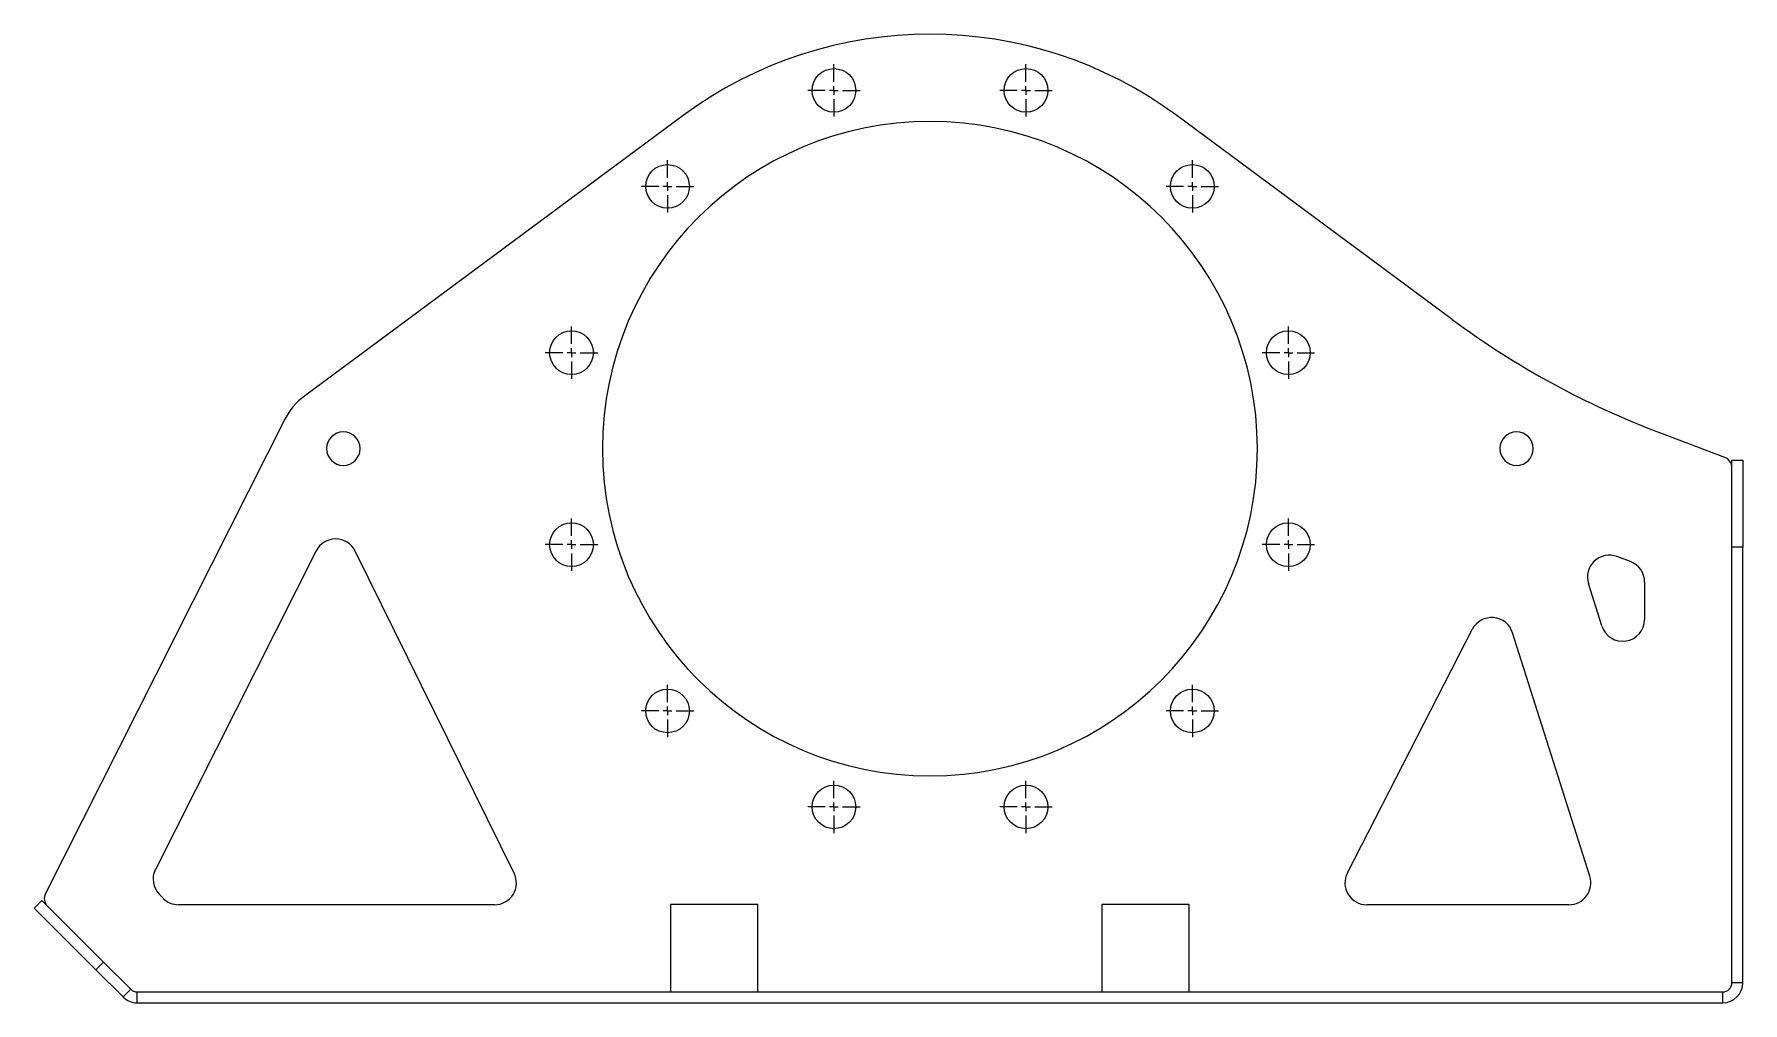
# Model space of a CAD drawing. Header units: inches. Extents: x 0.9 to 37.1, y -8.4 to 11.7.
# Drawn here: x 29.316 to 31.216, y -6.846 to -5.768 of the extents above; entities that cross this region are included whole.
import ezdxf

# ---------------------------------------------------------------- set-up
doc = ezdxf.new("R2010")
doc.units = ezdxf.units.IN
doc.header["$MEASUREMENT"] = 0

# ---------------------------------------------------------------- blocks, each defined once
blk = doc.blocks.new('SW_CENTERMARKSYMBOL_0')
at = {"color": 0, "linetype": 'Continuous', "lineweight": 18}
for p, q in [((0, 0.254), (0, 0.762)), ((-0.254, 0), (-0.762, 0)), ((0, 0), (-0.127, 0)), ((0, 0), (0, 0.127)), ((0, 0), (0, -0.127)), ((0, 0), (0.127, 0)), ((0.254, 0), (0.762, 0)), ((0, -0.254), (0, -0.762))]:
    blk.add_line(p, q, dxfattribs=at)
blk = doc.blocks.new('SW_CENTERMARKSYMBOL_1')
at = {"color": 0, "linetype": 'Continuous', "lineweight": 18}
for p, q in [((0, 0.254), (0, 0.762)), ((-0.254, 0), (-0.762, 0)), ((0, 0), (-0.127, 0)), ((0, 0), (0, 0.127)), ((0, 0), (0, -0.127)), ((0, 0), (0.127, 0)), ((0.254, 0), (0.762, 0)), ((0, -0.254), (0, -0.762))]:
    blk.add_line(p, q, dxfattribs=at)
blk = doc.blocks.new('SW_CENTERMARKSYMBOL_2')
at = {"color": 0, "linetype": 'Continuous', "lineweight": 18}
for p, q in [((0, 0.254), (0, 0.762)), ((-0.254, 0), (-0.762, 0)), ((0, 0), (-0.127, 0)), ((0, 0), (0, 0.127)), ((0, 0), (0, -0.127)), ((0, 0), (0.127, 0)), ((0.254, 0), (0.762, 0)), ((0, -0.254), (0, -0.762))]:
    blk.add_line(p, q, dxfattribs=at)
blk = doc.blocks.new('SW_CENTERMARKSYMBOL_3')
at = {"color": 0, "linetype": 'Continuous', "lineweight": 18}
for p, q in [((0, 0.254), (0, 0.762)), ((-0.254, 0), (-0.762, 0)), ((0, 0), (-0.127, 0)), ((0, 0), (0, 0.127)), ((0, 0), (0, -0.127)), ((0, 0), (0.127, 0)), ((0.254, 0), (0.762, 0)), ((0, -0.254), (0, -0.762))]:
    blk.add_line(p, q, dxfattribs=at)
blk = doc.blocks.new('SW_CENTERMARKSYMBOL_4')
at = {"color": 0, "linetype": 'Continuous', "lineweight": 18}
for p, q in [((0, 0.254), (0, 0.762)), ((-0.254, 0), (-0.762, 0)), ((0, 0), (-0.127, 0)), ((0, 0), (0, 0.127)), ((0, 0), (0, -0.127)), ((0, 0), (0.127, 0)), ((0.254, 0), (0.762, 0)), ((0, -0.254), (0, -0.762))]:
    blk.add_line(p, q, dxfattribs=at)
blk = doc.blocks.new('SW_CENTERMARKSYMBOL_5')
at = {"color": 0, "linetype": 'Continuous', "lineweight": 18}
for p, q in [((0, 0.254), (0, 0.762)), ((-0.254, 0), (-0.762, 0)), ((0, 0), (-0.127, 0)), ((0, 0), (0, 0.127)), ((0, 0), (0, -0.127)), ((0, 0), (0.127, 0)), ((0.254, 0), (0.762, 0)), ((0, -0.254), (0, -0.762))]:
    blk.add_line(p, q, dxfattribs=at)
blk = doc.blocks.new('SW_CENTERMARKSYMBOL_6')
at = {"color": 0, "linetype": 'Continuous', "lineweight": 18}
for p, q in [((0, 0.254), (0, 0.762)), ((-0.254, 0), (-0.762, 0)), ((0, 0), (-0.127, 0)), ((0, 0), (0, 0.127)), ((0, 0), (0, -0.127)), ((0, 0), (0.127, 0)), ((0.254, 0), (0.762, 0)), ((0, -0.254), (0, -0.762))]:
    blk.add_line(p, q, dxfattribs=at)
blk = doc.blocks.new('SW_CENTERMARKSYMBOL_7')
at = {"color": 0, "linetype": 'Continuous', "lineweight": 18}
for p, q in [((0, 0.254), (0, 0.762)), ((-0.254, 0), (-0.762, 0)), ((0, 0), (-0.127, 0)), ((0, 0), (0, 0.127)), ((0, 0), (0, -0.127)), ((0, 0), (0.127, 0)), ((0.254, 0), (0.762, 0)), ((0, -0.254), (0, -0.762))]:
    blk.add_line(p, q, dxfattribs=at)
blk = doc.blocks.new('SW_CENTERMARKSYMBOL_8')
at = {"color": 0, "linetype": 'Continuous', "lineweight": 18}
for p, q in [((0, 0.254), (0, 0.762)), ((-0.254, 0), (-0.762, 0)), ((0, 0), (-0.127, 0)), ((0, 0), (0, 0.127)), ((0, 0), (0, -0.127)), ((0, 0), (0.127, 0)), ((0.254, 0), (0.762, 0)), ((0, -0.254), (0, -0.762))]:
    blk.add_line(p, q, dxfattribs=at)
blk = doc.blocks.new('SW_CENTERMARKSYMBOL_9')
at = {"color": 0, "linetype": 'Continuous', "lineweight": 18}
for p, q in [((0, 0.254), (0, 0.762)), ((-0.254, 0), (-0.762, 0)), ((0, 0), (-0.127, 0)), ((0, 0), (0, 0.127)), ((0, 0), (0, -0.127)), ((0, 0), (0.127, 0)), ((0.254, 0), (0.762, 0)), ((0, -0.254), (0, -0.762))]:
    blk.add_line(p, q, dxfattribs=at)
blk = doc.blocks.new('SW_CENTERMARKSYMBOL_10')
at = {"color": 0, "linetype": 'Continuous', "lineweight": 18}
for p, q in [((0, 0.254), (0, 0.762)), ((-0.254, 0), (-0.762, 0)), ((0, 0), (-0.127, 0)), ((0, 0), (0, 0.127)), ((0, 0), (0, -0.127)), ((0, 0), (0.127, 0)), ((0.254, 0), (0.762, 0)), ((0, -0.254), (0, -0.762))]:
    blk.add_line(p, q, dxfattribs=at)
blk = doc.blocks.new('SW_CENTERMARKSYMBOL_11')
at = {"color": 0, "linetype": 'Continuous', "lineweight": 18}
for p, q in [((0, 0.254), (0, 0.762)), ((-0.254, 0), (-0.762, 0)), ((0, 0), (-0.127, 0)), ((0, 0), (0, 0.127)), ((0, 0), (0, -0.127)), ((0, 0), (0.127, 0)), ((0.254, 0), (0.762, 0)), ((0, -0.254), (0, -0.762))]:
    blk.add_line(p, q, dxfattribs=at)

msp = doc.modelspace()

# ---------------------------------------------------------------- linework, layer by layer
at = {"color": 7, "linetype": 'Continuous', "lineweight": 25}
for p, q in [((30.0378, -5.8589), (29.6167, -6.171)), ((30.8932, -6.0859), (30.587, -5.8589)), ((29.5951, -6.1967), (29.3288, -6.7244)), ((31.1964, -6.2392), (31.1242, -6.2119)), ((31.2042, -6.2422), (31.2163, -6.2422)), ((31.2042, -6.3393), (31.2042, -6.2422)), ((31.2163, -6.2422), (31.2163, -6.3393)), ((29.6299, -6.3433), (29.4511, -6.6976)), ((29.85, -6.7019), (29.6733, -6.3435)), ((31.2163, -6.3393), (31.2042, -6.3393)), ((31.2042, -6.8238), (31.2042, -6.3393)), ((31.2163, -6.8238), (31.2163, -6.3393)), ((31.0914, -6.3552), (31.0764, -6.3496)), ((31.0597, -6.4268), (31.0447, -6.3796)), ((31.1071, -6.3779), (31.1071, -6.4195)), ((30.7766, -6.7016), (30.9155, -6.4306)), ((31.0461, -6.7053), (30.9602, -6.4344)), ((29.4556, -6.7257), (29.4597, -6.7298)), ((29.3163, -6.7408), (29.3249, -6.7323)), ((29.3849, -6.8095), (29.3163, -6.7408)), ((29.3249, -6.7323), (29.3935, -6.8009)), ((29.4769, -6.7369), (29.8282, -6.7369)), ((30.024, -6.7369), (30.024, -6.834)), ((30.1211, -6.7369), (30.024, -6.7369)), ((30.1211, -6.834), (30.1211, -6.7369)), ((30.5037, -6.7369), (30.5037, -6.834)), ((30.6008, -6.7369), (30.5037, -6.7369)), ((30.6008, -6.834), (30.6008, -6.7369)), ((30.7982, -6.7369), (31.023, -6.7369)), ((29.3935, -6.8009), (29.3849, -6.8095)), ((29.3935, -6.8009), (29.4236, -6.831)), ((29.3849, -6.8095), (29.4151, -6.8396)), ((29.4151, -6.8396), (29.4236, -6.831)), ((29.4308, -6.834), (31.194, -6.834)), ((29.4308, -6.8462), (29.4308, -6.834)), ((31.194, -6.8462), (31.194, -6.834)), ((31.2163, -6.8238), (31.2042, -6.8238)), ((29.4308, -6.8462), (31.194, -6.8462))]:
    msp.add_line(p, q, dxfattribs=at)
for centre in [(30.2056, -5.8309), (30.4192, -5.8309), (30.0206, -5.9377), (30.6042, -5.9377), (29.9138, -6.1227), (30.711, -6.1227), (29.9138, -6.3363), (30.711, -6.3363), (30.0206, -6.5213), (30.6042, -6.5213), (30.2056, -6.6281), (30.4192, -6.6281)]:
    msp.add_circle(centre, 0.0243, dxfattribs=at)
for centre, radius, start, end in [((30.3124, -6.2295), 0.4612, 53.4609, 126.5391), ((30.3124, -6.2295), 0.3641, 90, 180), ((30.3124, -6.2295), 0.3641, 0, 90), ((31.4622, -5.318), 0.9556, 233.4609, 249.2885), ((29.6601, -6.2295), 0.0728, 126.5391, 153.2268), ((29.6601, -6.2295), 0.0186, 0, 180), ((30.9647, -6.2295), 0.0186, 0, 180), ((29.6601, -6.2295), 0.0186, 180, 0), ((30.3124, -6.2295), 0.3641, 180, 270), ((30.3124, -6.2295), 0.3641, 270, 0), ((30.9647, -6.2295), 0.0186, 180, 0), ((31.1921, -6.2505), 0.0121, 0, 69.2885), ((29.6515, -6.3542), 0.0243, 26.2354, 153.2268), ((31.0679, -6.3723), 0.0243, 69.2885, 197.594), ((31.0828, -6.3779), 0.0243, 0, 69.2885), ((30.9371, -6.4417), 0.0243, 17.594, 152.8623), ((31.0828, -6.4195), 0.0243, 197.594, 0), ((29.4728, -6.7085), 0.0243, 153.2268, 225), ((29.8282, -6.7127), 0.0243, 270, 26.2354), ((30.7982, -6.7127), 0.0243, 152.8623, 270), ((31.023, -6.7127), 0.0243, 270, 17.594), ((29.3396, -6.7299), 0.0121, 153.2268, 225), ((29.4769, -6.7127), 0.0243, 225, 270), ((29.4308, -6.8238), 0.0223, 225, 270), ((29.4308, -6.8238), 0.0102, 225, 270), ((31.194, -6.8238), 0.0223, 270, 0), ((31.194, -6.8238), 0.0102, 270, 0)]:
    msp.add_arc(centre, radius, start, end, dxfattribs=at)

# ---------------------------------------------------------------- block references
at = {"color": 7, "linetype": 'Continuous', "lineweight": 0, "xscale": 0.03822593186367972, "yscale": 0.03822593186367972, "zscale": 0.03822593186367972}
for name, p in [('SW_CENTERMARKSYMBOL_3', (30.2056, -5.8309)), ('SW_CENTERMARKSYMBOL_2', (30.4192, -5.8309)), ('SW_CENTERMARKSYMBOL_4', (30.0206, -5.9377)), ('SW_CENTERMARKSYMBOL_1', (30.6042, -5.9377)), ('SW_CENTERMARKSYMBOL_5', (29.9138, -6.1227)), ('SW_CENTERMARKSYMBOL_0', (30.711, -6.1227)), ('SW_CENTERMARKSYMBOL_6', (29.9138, -6.3363)), ('SW_CENTERMARKSYMBOL_11', (30.711, -6.3363)), ('SW_CENTERMARKSYMBOL_7', (30.0206, -6.5213)), ('SW_CENTERMARKSYMBOL_10', (30.6042, -6.5213)), ('SW_CENTERMARKSYMBOL_8', (30.2056, -6.6281)), ('SW_CENTERMARKSYMBOL_9', (30.4192, -6.6281))]:
    msp.add_blockref(name, p, dxfattribs=at)

doc.saveas('drawing.dxf')
